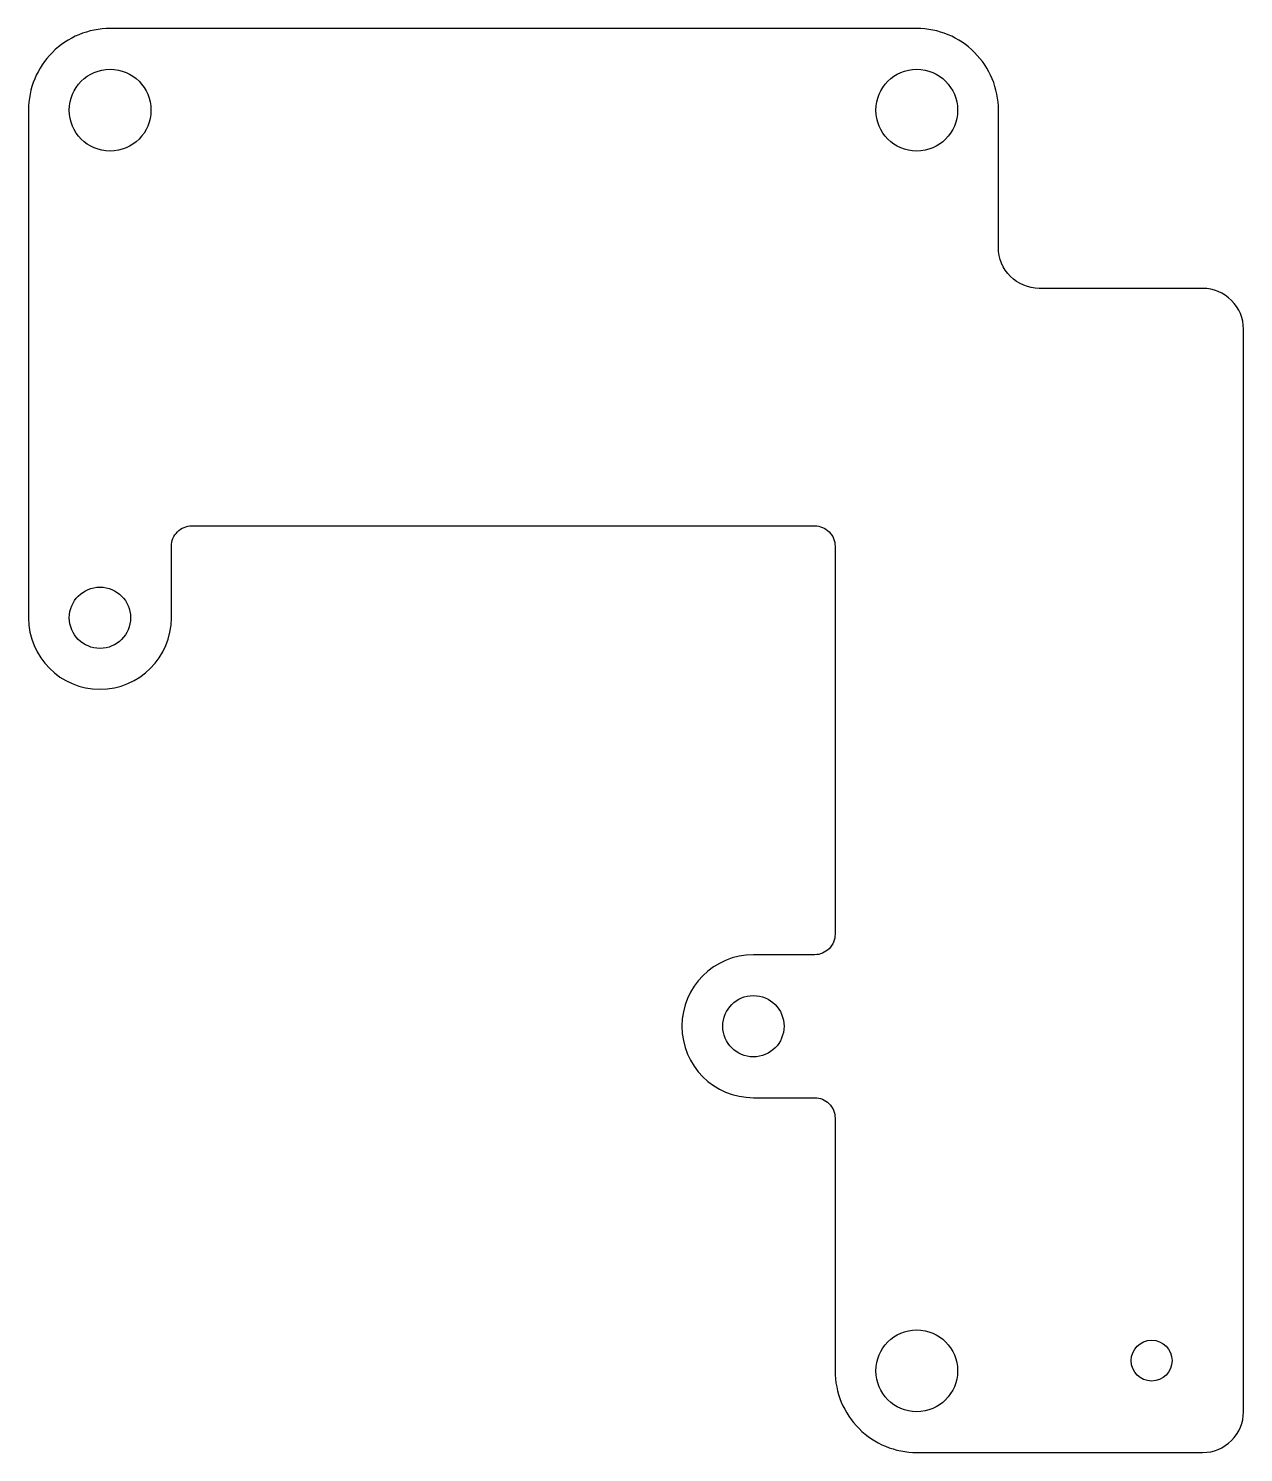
# Model space of a CAD drawing. Header units: millimetres. Extents: x -7.7 to 22, y -14.3 to 20.6.
import ezdxf

# ---------------------------------------------------------------- set-up
doc = ezdxf.new("R2010")
doc.units = ezdxf.units.MM
doc.layers.get('0').update_dxf_attribs({"linetype": 'CONTINUOUS'})

msp = doc.modelspace()

# ---------------------------------------------------------------- linework, layer by layer
msp.add_lwpolyline([(11.534, -2.063), (10.034, -2.063, 1), (10.034, -5.563), (11.534, -5.563, -0.414214), (12.034, -6.063), (12.034, -12.25, 0.414214), (14.034, -14.25), (21.034, -14.25, 0.414214), (22.034, -13.25), (22.034, 13.25, 0.414214), (21.034, 14.25), (17.034, 14.25, -0.414214), (16.034, 15.25), (16.034, 18.614, 0.414214), (14.034, 20.614), (-5.716, 20.614, 0.414214), (-7.716, 18.614), (-7.716, 6.187, 1), (-4.216, 6.187), (-4.216, 7.937, -0.414214), (-3.716, 8.437), (11.534, 8.437, -0.414214), (12.034, 7.937), (12.034, -1.563, -0.414214)], format="xyb", close=True)
for centre, radius in [((-5.716, 18.614), 1), ((14.034, 18.614), 1), ((-5.966, 6.187), 0.75), ((10.034, -3.813), 0.75), ((14.034, -12.25), 1), ((19.784, -12), 0.5)]:
    msp.add_circle(centre, radius)

doc.saveas('drawing.dxf')
